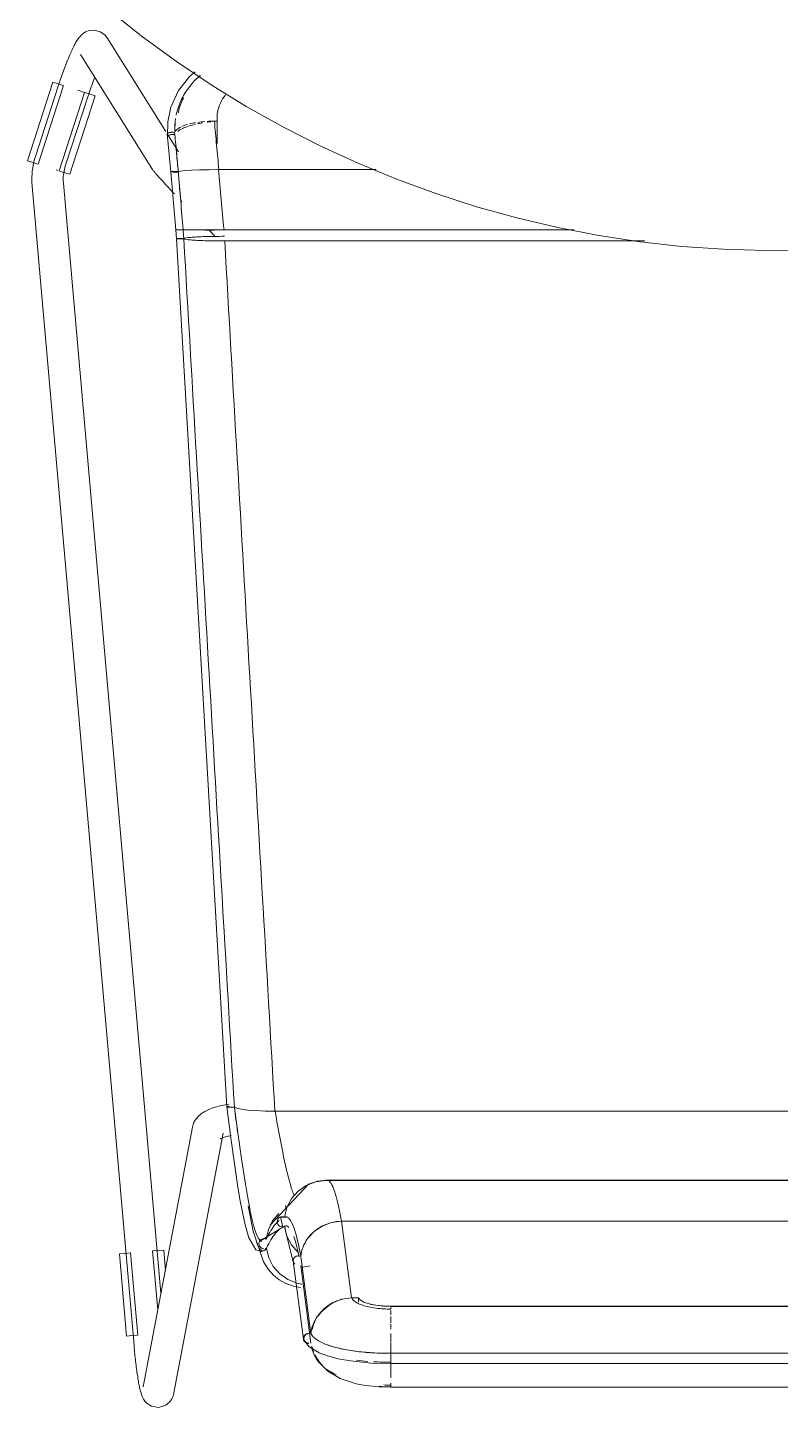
# Model space of a CAD drawing. Header units: millimetres. Extents: x 155927 to 326028, y -36033 to 97293.
# Drawn here: x 157014 to 157301, y 30617 to 31145 of the extents above; entities that cross this region are included whole.
import ezdxf

# ---------------------------------------------------------------- set-up
doc = ezdxf.new("R2010")
doc.units = ezdxf.units.MM
doc.header["$MEASUREMENT"] = 0
doc.layers.add('I-FURN', color=8, linetype='CONTINUOUS', lineweight=9)

msp = doc.modelspace()

# ---------------------------------------------------------------- linework, layer by layer
at = {"layer": 'I-FURN'}
for p, q in [((157045.09, 31151.34), (157057.62, 31141.39)), ((157034.94, 31142.68), (157034.31, 31142.16)), ((157035.85, 31143.25), (157034.94, 31142.68)), ((157037.23, 31143.77), (157035.85, 31143.25)), ((157039.21, 31143.94), (157037.23, 31143.77)), ((157041.43, 31143.35), (157039.21, 31143.94)), ((157043.17, 31142.13), (157041.43, 31143.35)), ((157031.24, 31137.56), (157031, 31137.09)), ((157031.46, 31138.02), (157031.24, 31137.56)), ((157031.69, 31138.46), (157031.46, 31138.02)), ((157031.92, 31138.89), (157031.69, 31138.46)), ((157032.15, 31139.3), (157031.92, 31138.89)), ((157032.39, 31139.7), (157032.15, 31139.3)), ((157032.63, 31140.09), (157032.39, 31139.7)), ((157032.89, 31140.48), (157032.63, 31140.09)), ((157033.16, 31140.87), (157032.89, 31140.48)), ((157033.48, 31141.27), (157033.16, 31140.87)), ((157033.85, 31141.69), (157033.48, 31141.27)), ((157034.31, 31142.16), (157033.85, 31141.69)), ((157043.17, 31142.13), (157044.06, 31141.01)), ((157066.48, 31105.22), (157044.06, 31141.01)), ((157057.62, 31141.39), (157070.54, 31131.96)), ((157029.07, 31132.67), (157028.82, 31132.05)), ((157029.32, 31133.28), (157029.07, 31132.67)), ((157029.57, 31133.88), (157029.32, 31133.28)), ((157029.82, 31134.46), (157029.57, 31133.88)), ((157030.06, 31135.02), (157029.82, 31134.46)), ((157030.3, 31135.56), (157030.06, 31135.02)), ((157030.54, 31136.09), (157030.3, 31135.56)), ((157030.77, 31136.6), (157030.54, 31136.09)), ((157031, 31137.09), (157030.77, 31136.6)), ((157033.89, 31134.64), (157061.2, 31091.05)), ((157027.05, 31127.31), (157026.79, 31126.6)), ((157027.3, 31128.02), (157027.05, 31127.31)), ((157027.55, 31128.72), (157027.3, 31128.02)), ((157027.81, 31129.41), (157027.55, 31128.72)), ((157028.06, 31130.09), (157027.81, 31129.41)), ((157028.32, 31130.75), (157028.06, 31130.09)), ((157028.57, 31131.41), (157028.32, 31130.75)), ((157028.82, 31132.05), (157028.57, 31131.41)), ((157070.54, 31131.96), (157083.83, 31123.05)), ((157077.72, 31127.97), (157075.68, 31126.33)), ((157013.69, 31094.03), (157023.38, 31124.04)), ((157025.4, 31122.48), (157016.69, 31095.67)), ((157017.73, 31092.73), (157027.42, 31122.73)), ((157023.38, 31124.04), (157025.33, 31123.41)), ((157025.33, 31123.41), (157027.3, 31122.77)), ((157025.55, 31122.94), (157025.4, 31122.48)), ((157025.79, 31123.68), (157025.55, 31122.94)), ((157026.04, 31124.42), (157025.79, 31123.68)), ((157026.29, 31125.15), (157026.04, 31124.42)), ((157026.54, 31125.88), (157026.29, 31125.15)), ((157026.79, 31126.6), (157026.54, 31125.88)), ((157037.84, 31121.85), (157037.61, 31121.17)), ((157038.08, 31122.52), (157037.84, 31121.85)), ((157038.31, 31123.19), (157038.08, 31122.52)), ((157038.55, 31123.84), (157038.31, 31123.19)), ((157038.79, 31124.49), (157038.55, 31123.84)), ((157039.02, 31125.13), (157038.79, 31124.49)), ((157039.25, 31125.75), (157039.02, 31125.13)), ((157075.68, 31126.33), (157071.35, 31120.81)), ((157077.42, 31124.67), (157073.92, 31120.1)), ((157079.75, 31126.62), (157077.42, 31124.67)), ((157083.83, 31123.05), (157097.46, 31114.67)), ((157035.49, 31120.13), (157025.8, 31090.12)), ((157028.1, 31091.96), (157036.81, 31118.77)), ((157029.84, 31088.82), (157039.53, 31118.82)), ((157035.39, 31120.16), (157032.91, 31120.96)), ((157035.61, 31120.09), (157037.58, 31119.45)), ((157036.92, 31119.1), (157036.81, 31118.77)), ((157037.15, 31119.8), (157036.92, 31119.1)), ((157037.38, 31120.48), (157037.15, 31119.8)), ((157037.61, 31121.17), (157037.38, 31120.48)), ((157037.58, 31119.45), (157039.53, 31118.82)), ((157071.35, 31120.81), (157068.45, 31114.49)), ((157073.92, 31120.1), (157072.01, 31116.41)), ((157068.45, 31114.49), (157067.23, 31108.84)), ((157097.46, 31114.67), (157111.42, 31106.85)), ((157067.23, 31108.84), (157067.14, 31103.38)), ((157085.1, 31109.17), (157086.14, 31109.17)), ((157086.09, 31110.41), (157086.09, 31100.66)), ((157111.42, 31106.85), (157125.68, 31099.59)), ((157068.44, 31089.78), (157067.02, 31104.28)), ((157071.36, 31097.42), (157067.33, 31103.87)), ((157016.69, 31095.67), (157016.36, 31094.57)), ((157125.68, 31099.59), (157140.22, 31092.91)), ((157015.64, 31093.4), (157013.69, 31094.03)), ((157015.48, 31090.09), (157015.37, 31088.96)), ((157015.63, 31091.23), (157015.48, 31090.09)), ((157015.83, 31092.35), (157015.63, 31091.23)), ((157017.61, 31092.77), (157015.64, 31093.4)), ((157016.07, 31093.47), (157015.83, 31092.35)), ((157016.36, 31094.57), (157016.07, 31093.47)), ((157025.22, 31090.31), (157024.54, 31090.53)), ((157027.89, 31089.45), (157025.92, 31090.08)), ((157027.48, 31089.36), (157027.6, 31090.01)), ((157027.6, 31090.01), (157027.74, 31090.66)), ((157027.74, 31090.66), (157027.9, 31091.3)), ((157027.9, 31091.3), (157028.09, 31091.93)), ((157028.09, 31091.93), (157028.1, 31091.96)), ((157061.2, 31091.05), (157061.41, 31090.73)), ((157061.41, 31090.73), (157061.59, 31090.47)), ((157061.59, 31090.47), (157061.77, 31090.24)), ((157061.77, 31090.24), (157061.94, 31090.02)), ((157061.94, 31090.02), (157062.12, 31089.8)), ((157069.83, 31089.88), (157069.38, 31089.87)), ((157069.39, 31089.87), (157069.84, 31089.88)), ((157070.33, 31089.89), (157069.83, 31089.88)), ((157069.84, 31089.88), (157070.33, 31089.89)), ((157070.82, 31089.89), (157070.33, 31089.89)), ((157070.33, 31089.89), (157070.83, 31089.89)), ((157071.29, 31089.88), (157070.82, 31089.89)), ((157070.83, 31089.89), (157071.3, 31089.88)), ((157072.19, 31090.07), (157071.29, 31089.88)), ((157071.3, 31089.88), (157072.18, 31090.07)), ((157072.18, 31090.07), (157073.9, 31090.25)), ((157073.92, 31090.25), (157072.19, 31090.07)), ((157073.92, 31090.25), (157076.36, 31090.4)), ((157076.4, 31090.4), (157073.92, 31090.25)), ((157079.5, 31090.52), (157076.4, 31090.4)), ((157076.4, 31090.4), (157079.43, 31090.51)), ((157079.5, 31090.51), (157082.94, 31090.59)), ((157082.93, 31090.59), (157079.5, 31090.52)), ((157086.79, 31090.62), (157083.03, 31090.59)), ((157083.03, 31090.59), (157086.67, 31090.62)), ((157146.91, 31090.62), (157086.79, 31090.62)), ((157086.79, 31090.62), (157146.91, 31090.62)), ((157140.22, 31092.91), (157155.01, 31086.82)), ((157015.31, 31087.82), (157015.29, 31086.67)), ((157015.29, 31086.67), (157015.32, 31085.53)), ((157015.37, 31088.96), (157015.31, 31087.82)), ((157015.32, 31085.53), (157015.4, 31084.39)), ((157027.29, 31086.72), (157027.3, 31087.38)), ((157027.31, 31086.06), (157027.29, 31086.72)), ((157027.3, 31087.38), (157027.33, 31088.04)), ((157027.35, 31085.4), (157027.31, 31086.06)), ((157027.33, 31088.04), (157027.4, 31088.7)), ((157064.64, 30661.05), (157027.36, 31085.4)), ((157027.4, 31088.7), (157027.48, 31089.36)), ((157029.84, 31088.82), (157027.89, 31089.45)), ((157062.12, 31089.8), (157062.31, 31089.57)), ((157062.31, 31089.57), (157062.51, 31089.33)), ((157062.51, 31089.33), (157062.73, 31089.07)), ((157062.73, 31089.07), (157062.96, 31088.81)), ((157062.96, 31088.81), (157063.2, 31088.53)), ((157063.2, 31088.53), (157063.46, 31088.23)), ((157063.46, 31088.23), (157063.73, 31087.92)), ((157063.73, 31087.92), (157064.02, 31087.6)), ((157064.02, 31087.6), (157064.32, 31087.26)), ((157064.32, 31087.26), (157064.63, 31086.91)), ((157064.63, 31086.91), (157064.96, 31086.55)), ((157064.96, 31086.55), (157065.31, 31086.17)), ((157065.31, 31086.17), (157065.66, 31085.78)), ((157065.66, 31085.78), (157066.03, 31085.38)), ((157066.03, 31085.38), (157066.41, 31084.97)), ((157066.41, 31084.97), (157066.8, 31084.54)), ((157068.51, 31089.81), (157068.44, 31089.78)), ((157068.44, 31089.78), (157068.51, 31089.76)), ((157068.45, 31089.78), (157068.52, 31089.81)), ((157070.27, 31067.58), (157068.45, 31089.78)), ((157068.51, 31089.76), (157068.45, 31089.78)), ((157068.7, 31089.84), (157068.51, 31089.81)), ((157068.51, 31089.76), (157068.7, 31089.73)), ((157068.7, 31089.73), (157068.51, 31089.76)), ((157069, 31089.86), (157068.7, 31089.84)), ((157068.7, 31089.73), (157068.99, 31089.71)), ((157068.99, 31089.71), (157068.7, 31089.73)), ((157068.71, 31089.84), (157069, 31089.86)), ((157069.38, 31089.87), (157069, 31089.86)), ((157069, 31089.86), (157069.39, 31089.87)), ((157069.37, 31089.7), (157069.82, 31089.69)), ((157069.82, 31089.69), (157069.37, 31089.7)), ((157069.82, 31089.69), (157070.31, 31089.68)), ((157070.32, 31089.68), (157069.82, 31089.69)), ((157070.31, 31089.68), (157070.81, 31089.68)), ((157070.81, 31089.68), (157070.32, 31089.68)), ((157070.81, 31089.68), (157071.28, 31089.69)), ((157071.28, 31089.69), (157070.81, 31089.68)), ((157155.01, 31086.82), (157170.03, 31081.32)), ((157015.4, 31084.39), (157015.4, 31084.35)), ((157015.4, 31084.35), (157054.35, 30641.03)), ((157066.8, 31084.54), (157067.21, 31084.11)), ((157067.21, 31084.11), (157067.62, 31083.66)), ((157067.62, 31083.66), (157068.04, 31083.21)), ((157068.04, 31083.21), (157068.47, 31082.74)), ((157068.47, 31082.74), (157068.91, 31082.27)), ((157068.91, 31082.27), (157069.36, 31081.8)), ((157069.36, 31081.8), (157069.82, 31081.31)), ((157170.03, 31081.32), (157185.27, 31076.43)), ((157072.18, 31078.83), (157072.66, 31078.32)), ((157185.27, 31076.43), (157200.68, 31072.15)), ((157200.68, 31072.15), (157216.26, 31068.49)), ((157070.34, 31067.59), (157070.27, 31067.58)), ((157070.27, 31067.58), (157070.34, 31067.58)), ((157070.28, 31067.58), (157070.34, 31067.59)), ((157070.28, 31067.58), (157070.54, 31064.22)), ((157070.34, 31067.58), (157070.28, 31067.58)), ((157070.34, 31067.59), (157070.53, 31067.59)), ((157070.53, 31067.59), (157070.34, 31067.59)), ((157070.53, 31067.58), (157070.34, 31067.58)), ((157070.34, 31067.58), (157070.53, 31067.58)), ((157070.53, 31067.59), (157070.82, 31067.59)), ((157070.82, 31067.59), (157070.53, 31067.59)), ((157070.83, 31067.58), (157070.53, 31067.58)), ((157070.53, 31067.58), (157070.82, 31067.58)), ((157070.62, 31064.25), (157070.55, 31064.22)), ((157089.83, 30732.32), (157070.55, 31064.22)), ((157070.55, 31064.22), (157070.61, 31064.2)), ((157070.61, 31064.2), (157070.8, 31064.17)), ((157070.8, 31064.28), (157070.62, 31064.25)), ((157071.1, 31064.3), (157070.8, 31064.28)), ((157070.8, 31064.17), (157071.09, 31064.15)), ((157070.82, 31067.59), (157071.2, 31067.59)), ((157071.2, 31067.59), (157070.82, 31067.59)), ((157070.82, 31067.58), (157071.21, 31067.58)), ((157071.21, 31067.58), (157070.83, 31067.58)), ((157071.09, 31064.15), (157071.47, 31064.13)), ((157071.48, 31064.32), (157071.1, 31064.3)), ((157071.2, 31067.59), (157071.66, 31067.59)), ((157071.65, 31067.59), (157071.2, 31067.59)), ((157071.66, 31067.58), (157071.21, 31067.58)), ((157071.21, 31067.58), (157071.66, 31067.58)), ((157071.47, 31064.13), (157071.93, 31064.12)), ((157071.93, 31064.33), (157071.48, 31064.32)), ((157072.14, 31067.59), (157071.65, 31067.59)), ((157071.66, 31067.59), (157072.15, 31067.59)), ((157072.15, 31067.58), (157071.66, 31067.58)), ((157071.66, 31067.58), (157072.15, 31067.58)), ((157072.42, 31064.34), (157071.93, 31064.33)), ((157071.93, 31064.12), (157072.42, 31064.11)), ((157072.64, 31067.59), (157072.14, 31067.59)), ((157072.15, 31067.59), (157072.64, 31067.59)), ((157072.65, 31067.58), (157072.15, 31067.58)), ((157072.15, 31067.58), (157072.65, 31067.58)), ((157072.92, 31064.33), (157072.42, 31064.34)), ((157072.42, 31064.11), (157072.91, 31064.12)), ((157072.64, 31067.59), (157073.11, 31067.59)), ((157073.11, 31067.59), (157072.64, 31067.59)), ((157073.12, 31067.58), (157072.65, 31067.58)), ((157072.65, 31067.58), (157073.12, 31067.58)), ((157072.91, 31064.12), (157073.38, 31064.13)), ((157073.39, 31064.32), (157072.92, 31064.33)), ((157073.11, 31067.59), (157074, 31067.61)), ((157074, 31067.61), (157073.11, 31067.59)), ((157073.38, 31064.13), (157074.27, 31063.91)), ((157074.29, 31064.53), (157073.39, 31064.32)), ((157074, 31067.61), (157075.74, 31067.62)), ((157075.74, 31067.62), (157074, 31067.61)), ((157074.01, 31067.56), (157075.76, 31067.55)), ((157075.77, 31067.55), (157074.02, 31067.56)), ((157074.27, 31063.91), (157076.02, 31063.72)), ((157076.04, 31064.73), (157074.29, 31064.53)), ((157078.25, 31067.63), (157075.74, 31067.62)), ((157075.75, 31067.62), (157078.25, 31067.63)), ((157075.76, 31067.55), (157078.26, 31067.54)), ((157078.27, 31067.54), (157075.77, 31067.55)), ((157076.02, 31063.72), (157078.52, 31063.56)), ((157078.54, 31064.89), (157076.04, 31064.73)), ((157078.25, 31067.63), (157081.38, 31067.64)), ((157081.38, 31067.64), (157078.25, 31067.63)), ((157078.52, 31063.56), (157081.65, 31063.43)), ((157081.66, 31065.01), (157078.54, 31064.89)), ((157081.38, 31067.64), (157084.95, 31067.65)), ((157084.95, 31067.65), (157081.38, 31067.64)), ((157084.95, 31067.52), (157081.39, 31067.53)), ((157081.39, 31067.53), (157084.94, 31067.52)), ((157085.21, 31065.09), (157081.66, 31065.01)), ((157082.94, 31067.64), (157085.51, 31064.97)), ((157084.95, 31067.65), (157088.74, 31067.65)), ((157088.74, 31067.65), (157084.95, 31067.65)), ((157088.89, 31065.12), (157085.21, 31065.09)), ((157088.74, 31067.65), (157222.48, 31067.65)), ((157222.48, 31067.65), (157088.74, 31067.65)), ((157216.26, 31068.49), (157231.97, 31065.45)), ((157231.97, 31065.45), (157247.78, 31063.05)), ((157081.65, 31063.43), (157085.22, 31063.36)), ((157085.22, 31063.36), (157089, 31063.33)), ((157089, 31063.33), (157249.57, 31063.33)), ((157249.57, 31063.33), (157089, 31063.33)), ((157247.78, 31063.05), (157263.68, 31061.28)), ((157263.68, 31061.28), (157279.64, 31060.15)), ((157279.64, 31060.15), (157295.63, 31059.66)), ((157295.63, 31059.66), (157311.63, 31059.81)), ((157082.44, 30731.04), (157083, 30731.3)), ((157083, 30731.3), (157083.57, 30731.53)), ((157083.57, 30731.53), (157084.16, 30731.75)), ((157084.16, 30731.75), (157084.75, 30731.96)), ((157084.75, 30731.96), (157085.35, 30732.15)), ((157085.35, 30732.15), (157085.97, 30732.33)), ((157085.97, 30732.33), (157086.6, 30732.51)), ((157086.6, 30732.51), (157087.24, 30732.67)), ((157087.24, 30732.67), (157087.9, 30732.82)), ((157087.9, 30732.82), (157088.57, 30732.96)), ((157088.57, 30732.96), (157089.25, 30733.1)), ((157089.25, 30733.1), (157089.94, 30733.22)), ((157089.83, 30732.32), (157089.9, 30732.37)), ((157089.9, 30732.37), (157089.84, 30732.31)), ((157089.84, 30732.31), (157091.39, 30720.46)), ((157089.94, 30733.22), (157090.64, 30733.34)), ((157090.37, 30732.46), (157090.08, 30732.42)), ((157090.08, 30732.42), (157090.37, 30732.46)), ((157090.1, 30732.21), (157090.4, 30732.17)), ((157090.4, 30732.17), (157090.1, 30732.21)), ((157090.75, 30732.5), (157090.37, 30732.46)), ((157090.37, 30732.46), (157090.75, 30732.5)), ((157090.4, 30732.17), (157090.79, 30732.13)), ((157090.78, 30732.13), (157090.4, 30732.17)), ((157091.24, 30732.11), (157090.78, 30732.13)), ((157090.79, 30732.13), (157091.24, 30732.11)), ((157091.24, 30732.11), (157091.73, 30732.1)), ((157091.73, 30732.1), (157091.24, 30732.11)), ((157091.73, 30732.1), (157092.23, 30732.11)), ((157092.23, 30732.11), (157091.73, 30732.1)), ((157092.23, 30732.11), (157092.7, 30732.13)), ((157092.7, 30732.13), (157092.23, 30732.11)), ((157093.6, 30731.73), (157092.7, 30732.13)), ((157092.7, 30732.13), (157093.6, 30731.73)), ((157095.34, 30731.36), (157093.6, 30731.73)), ((157093.6, 30731.73), (157095.35, 30731.36)), ((157097.81, 30731.05), (157095.35, 30731.36)), ((157095.35, 30731.36), (157097.85, 30731.05)), ((157076.9, 30725.46), (157077.27, 30726.35)), ((157077.27, 30726.35), (157077.7, 30727.14)), ((157077.7, 30727.14), (157078.19, 30727.83)), ((157078.19, 30727.83), (157078.7, 30728.43)), ((157078.7, 30728.43), (157079.22, 30728.94)), ((157079.22, 30728.94), (157079.75, 30729.4)), ((157079.75, 30729.4), (157080.28, 30729.8)), ((157080.28, 30729.8), (157080.82, 30730.16)), ((157080.82, 30730.16), (157081.36, 30730.48)), ((157081.36, 30730.48), (157081.89, 30730.77)), ((157081.89, 30730.77), (157082.44, 30731.04)), ((157100.9, 30730.81), (157097.84, 30731.05)), ((157097.85, 30731.05), (157100.95, 30730.81)), ((157104.42, 30730.66), (157100.9, 30730.81)), ((157100.95, 30730.81), (157104.48, 30730.66)), ((157108.17, 30730.6), (157104.48, 30730.66)), ((157104.48, 30730.66), (157108.25, 30730.6)), ((157108.25, 30730.6), (157491.65, 30730.6)), ((157491.73, 30730.6), (157108.25, 30730.6)), ((157076.64, 30724.47), (157057.83, 30625.18)), ((157069.62, 30622.94), (157088.43, 30722.23)), ((157076.64, 30724.47), (157076.9, 30725.46)), ((157088.25, 30720.47), (157088.55, 30720.58)), ((157088.55, 30720.58), (157088.89, 30720.68)), ((157088.89, 30720.68), (157089.25, 30720.79)), ((157089.25, 30720.79), (157089.65, 30720.9)), ((157089.65, 30720.9), (157090.07, 30721.01)), ((157090.07, 30721.01), (157090.51, 30721.11)), ((157090.51, 30721.11), (157090.98, 30721.21)), ((157090.98, 30721.21), (157091.48, 30721.31)), ((157087.21, 30720.01), (157087.24, 30720.02)), ((157087.24, 30720.02), (157087.31, 30720.06)), ((157087.31, 30720.06), (157087.4, 30720.11)), ((157087.4, 30720.11), (157087.55, 30720.19)), ((157087.55, 30720.19), (157087.75, 30720.27)), ((157087.75, 30720.27), (157087.98, 30720.37)), ((157087.98, 30720.37), (157088.25, 30720.47)), ((157091.39, 30720.46), (157092.75, 30710.53)), ((157092.75, 30710.53), (157093.93, 30702.51)), ((157093.93, 30702.51), (157094.96, 30696.19)), ((157106.38, 30686.98), (157120.98, 30702.68)), ((157117.06, 30700.09), (157114.55, 30697.21)), ((157114.56, 30697.21), (157117.07, 30700.08)), ((157120.2, 30702.26), (157117.06, 30700.09)), ((157117.07, 30700.08), (157120.2, 30702.25)), ((157119.88, 30702.08), (157124.35, 30703.81)), ((157120.2, 30702.25), (157123.77, 30703.62)), ((157123.77, 30703.62), (157120.2, 30702.26)), ((157120.98, 30702.68), (157122.91, 30703.38)), ((157127.56, 30704.1), (157123.77, 30703.62)), ((157123.77, 30703.62), (157127.56, 30704.09)), ((157124.35, 30703.81), (157128.1, 30704.25)), ((157127.56, 30704.1), (157472.34, 30704.1)), ((157472.34, 30704.1), (157127.56, 30704.1)), ((157167.01, 30704.25), (157128.1, 30704.25)), ((157471.81, 30704.25), (157167.01, 30704.25)), ((157094.96, 30696.19), (157096.77, 30687.18)), ((157097.94, 30694.4), (157099.85, 30684.74)), ((157114.55, 30697.21), (157112.8, 30693.82)), ((157112.81, 30693.82), (157114.56, 30697.21)), ((157109.73, 30691.49), (157107.32, 30688.65)), ((157107.33, 30688.65), (157109.73, 30691.49)), ((157109.32, 30689.3), (157109.13, 30688.84)), ((157109.14, 30688.84), (157109.33, 30689.3)), ((157109.62, 30689.71), (157109.32, 30689.3)), ((157109.33, 30689.3), (157109.62, 30689.71)), ((157109.62, 30689.71), (157110, 30690.02)), ((157110, 30690.02), (157109.62, 30689.71)), ((157110, 30690.02), (157110.45, 30690.22)), ((157110.45, 30690.22), (157110, 30690.02)), ((157110.1, 30690.07), (157112.98, 30690.12)), ((157110.39, 30690.21), (157111.23, 30686.31)), ((157110.94, 30690.31), (157110.45, 30690.22)), ((157110.45, 30690.22), (157110.94, 30690.3)), ((157111.44, 30690.27), (157110.94, 30690.31)), ((157110.94, 30690.3), (157111.44, 30690.26)), ((157111.91, 30690.11), (157111.44, 30690.27)), ((157111.44, 30690.26), (157111.91, 30690.1)), ((157112.8, 30693.82), (157111.91, 30690.11)), ((157096.77, 30687.18), (157098.17, 30682.18)), ((157099.85, 30684.74), (157103.84, 30673.02)), ((157102.27, 30680.79), (157111.66, 30686.5)), ((157104.9, 30681.71), (157105.69, 30685.33)), ((157105.68, 30685.33), (157104.9, 30681.72)), ((157107.32, 30688.65), (157105.68, 30685.33)), ((157105.69, 30685.33), (157107.33, 30688.65)), ((157109.07, 30688.35), (157109.14, 30688.84)), ((157109.13, 30688.84), (157109.07, 30688.35)), ((157109.14, 30687.86), (157109.07, 30688.35)), ((157109.07, 30688.35), (157109.13, 30687.86)), ((157109.13, 30687.86), (157109.32, 30687.4)), ((157109.33, 30687.4), (157109.14, 30687.86)), ((157109.32, 30687.4), (157109.62, 30687)), ((157109.62, 30687), (157109.33, 30687.4)), ((157110, 30686.68), (157109.62, 30687)), ((157109.62, 30687), (157110, 30686.68)), ((157110.45, 30686.48), (157110, 30686.68)), ((157110, 30686.68), (157110.45, 30686.48)), ((157110.94, 30686.4), (157110.45, 30686.48)), ((157110.45, 30686.48), (157110.94, 30686.4)), ((157111.44, 30686.44), (157110.94, 30686.4)), ((157110.94, 30686.4), (157111.44, 30686.44)), ((157111.91, 30686.6), (157111.44, 30686.44)), ((157111.44, 30686.44), (157111.91, 30686.6)), ((157111.91, 30686.6), (157112.8, 30682.88)), ((157112.27, 30684.75), (157111.94, 30686.62)), ((157115.23, 30673.14), (157112.27, 30684.75)), ((157123.17, 30684.63), (157120.68, 30681.89)), ((157126.28, 30686.7), (157123.17, 30684.63)), ((157129.83, 30688.02), (157126.28, 30686.7)), ((157133.6, 30688.5), (157129.83, 30688.02)), ((157137.46, 30659.22), (157133.6, 30688.5)), ((157133.6, 30688.5), (157466.31, 30688.5)), ((157466.31, 30688.5), (157133.6, 30688.5)), ((157098.17, 30682.18), (157100.94, 30677.54)), ((157102.13, 30680.42), (157102.07, 30679.93)), ((157102.07, 30679.93), (157102.15, 30679.45)), ((157102.08, 30679.93), (157102.14, 30680.42)), ((157102.15, 30679.45), (157102.08, 30679.93)), ((157102.32, 30680.88), (157102.13, 30680.42)), ((157102.14, 30680.42), (157102.32, 30680.88)), ((157102.35, 30678.99), (157102.15, 30679.45)), ((157102.15, 30679.45), (157102.34, 30678.99)), ((157102.32, 30680.88), (157102.61, 30681.28)), ((157102.6, 30681.28), (157102.32, 30680.88)), ((157102.34, 30678.99), (157102.64, 30678.6)), ((157102.65, 30678.6), (157102.35, 30678.99)), ((157102.98, 30681.6), (157102.6, 30681.28)), ((157102.61, 30681.28), (157102.99, 30681.6)), ((157102.64, 30678.6), (157103.03, 30678.29)), ((157103.03, 30678.29), (157102.65, 30678.6)), ((157103.43, 30681.81), (157102.98, 30681.6)), ((157102.99, 30681.6), (157103.44, 30681.8)), ((157103.92, 30681.9), (157103.43, 30681.81)), ((157103.44, 30681.8), (157103.93, 30681.89)), ((157104.42, 30681.87), (157103.92, 30681.9)), ((157103.93, 30681.89), (157104.42, 30681.86)), ((157104.9, 30681.72), (157104.42, 30681.87)), ((157104.42, 30681.86), (157104.9, 30681.71)), ((157112.8, 30682.88), (157114.55, 30679.49)), ((157114.55, 30679.49), (157117.06, 30676.61)), ((157048.78, 30676.04), (157050.82, 30676.22)), ((157051.54, 30644.63), (157048.78, 30676.04)), ((157050.82, 30676.22), (157052.88, 30676.41)), ((157055.77, 30645.01), (157053.01, 30676.42)), ((157061.46, 30677.16), (157063.43, 30654.68)), ((157061.58, 30677.17), (157063.64, 30677.35)), ((157063.64, 30677.35), (157065.69, 30677.53)), ((157066.38, 30669.64), (157065.69, 30677.53)), ((157100.94, 30677.54), (157103.13, 30677.01)), ((157103.49, 30678.1), (157103.03, 30678.29)), ((157103.03, 30678.29), (157103.49, 30678.1)), ((157103.13, 30677.01), (157104.04, 30677.31)), ((157103.98, 30678.02), (157103.49, 30678.1)), ((157103.49, 30678.1), (157103.98, 30678.02)), ((157104.95, 30678.23), (157104.48, 30678.07)), ((157104.48, 30678.06), (157104.95, 30678.23)), ((157104.95, 30678.23), (157105.85, 30674.6)), ((157105.85, 30674.6), (157107.59, 30671.28)), ((157115.27, 30673.92), (157115.2, 30673.45)), ((157115.2, 30673.45), (157115.27, 30672.98)), ((157119.07, 30643.44), (157115.22, 30673.22)), ((157115.46, 30674.36), (157115.27, 30673.92)), ((157115.76, 30674.74), (157115.46, 30674.36)), ((157116.14, 30675.04), (157115.76, 30674.74)), ((157116.59, 30675.24), (157116.14, 30675.04)), ((157117.08, 30675.31), (157116.59, 30675.24)), ((157117.58, 30675.28), (157117.08, 30675.31)), ((157118.05, 30675.12), (157121.89, 30645.42)), ((157103.84, 30673.02), (157105.65, 30670.2)), ((157105.65, 30670.2), (157107.64, 30667.96)), ((157107.59, 30671.28), (157110.07, 30668.45)), ((157107.64, 30667.96), (157109.81, 30666.18)), ((157110.07, 30668.45), (157113.16, 30666.28)), ((157115.27, 30672.98), (157115.46, 30672.54)), ((157115.46, 30672.54), (157115.75, 30672.15)), ((157121.91, 30641.88), (157118.07, 30671.57)), ((157118.19, 30670.79), (157121.68, 30671.48)), ((157109.81, 30666.18), (157112.08, 30664.83)), ((157112.08, 30664.83), (157115.68, 30663.54)), ((157113.16, 30666.28), (157116.67, 30664.88)), ((157115.68, 30663.54), (157117.95, 30663.25)), ((157116.67, 30664.88), (157118.41, 30664.51)), ((157118.42, 30664.51), (157116.68, 30664.88)), ((157140.17, 30659.29), (157137.46, 30659.22)), ((157140.81, 30658.43), (157140.17, 30659.29)), ((157140.17, 30658.89), (157140.17, 30657.62)), ((157142.16, 30657.64), (157140.81, 30658.43)), ((157144.15, 30656.97), (157142.16, 30657.64)), ((157146.64, 30656.46), (157144.15, 30656.97)), ((157149.49, 30656.14), (157146.64, 30656.46)), ((157152.53, 30656.03), (157149.49, 30656.14)), ((157447.38, 30656.03), (157152.53, 30656.03)), ((157152.53, 30655.97), (157447.38, 30655.97)), ((157152.53, 30652.7), (157152.53, 30654.44)), ((157152.53, 30649.65), (157152.53, 30652.12)), ((157121.14, 30647.85), (157121.46, 30645.41)), ((157152.53, 30647.29), (157152.53, 30649.13)), ((157053.58, 30644.81), (157051.54, 30644.63)), ((157055.64, 30645), (157053.58, 30644.81)), ((157119.43, 30642.94), (157121.32, 30640.56)), ((157152.53, 30642.11), (157152.53, 30645.66)), ((157152.53, 30641.91), (157152.53, 30638.1)), ((157152.53, 30638.1), (157152.53, 30641.91)), ((157054.36, 30640.87), (157054.35, 30641.03)), ((157054.43, 30640.12), (157054.36, 30640.87)), ((157054.5, 30639.37), (157054.43, 30640.12)), ((157054.57, 30638.62), (157054.5, 30639.37)), ((157054.65, 30637.87), (157054.57, 30638.62)), ((157054.72, 30637.14), (157054.65, 30637.87)), ((157054.8, 30636.4), (157054.72, 30637.14)), ((157054.88, 30635.68), (157054.8, 30636.4)), ((157121.32, 30640.56), (157125.15, 30638.25)), ((157123.46, 30637.45), (157124.79, 30635.18)), ((157125.15, 30638.25), (157128.32, 30637.06)), ((157127.86, 30641.39), (157131.29, 30640.3)), ((157128.32, 30637.06), (157132.36, 30635.98)), ((157131.29, 30640.3), (157135.73, 30639.33)), ((157135.73, 30639.33), (157139.74, 30638.74)), ((157139.74, 30638.74), (157146.3, 30638.21)), ((157146.3, 30638.21), (157152.53, 30638.13)), ((157447.38, 30638.13), (157152.53, 30638.13)), ((157152.53, 30634.17), (157152.53, 30638.02)), ((157152.53, 30638.02), (157152.53, 30637.79)), ((157152.53, 30637.79), (157152.53, 30637.46)), ((157152.53, 30637.46), (157152.53, 30637.05)), ((157152.53, 30637.05), (157152.53, 30636.57)), ((157152.53, 30636.57), (157152.53, 30636.07)), ((157054.96, 30634.96), (157054.88, 30635.68)), ((157055.05, 30634.25), (157054.96, 30634.96)), ((157055.13, 30633.55), (157055.05, 30634.25)), ((157055.22, 30632.86), (157055.13, 30633.55)), ((157055.3, 30632.19), (157055.22, 30632.86)), ((157055.39, 30631.52), (157055.3, 30632.19)), ((157055.48, 30630.87), (157055.39, 30631.52)), ((157124.79, 30635.18), (157126.46, 30633.11)), ((157126.46, 30633.11), (157128.44, 30631.27)), ((157128.44, 30631.27), (157133.15, 30628.4)), ((157132.36, 30635.98), (157137.08, 30635.11)), ((157137.08, 30635.11), (157144.97, 30634.31)), ((157144.97, 30634.31), (157152.53, 30634.17)), ((157152.53, 30636.07), (157152.53, 30635.58)), ((157152.53, 30635.58), (157152.53, 30635.13)), ((157152.53, 30635.13), (157152.53, 30634.74)), ((157152.53, 30634.74), (157152.53, 30634.43)), ((157152.53, 30634.43), (157152.53, 30634.24)), ((157152.53, 30634.41), (157152.53, 30631.39)), ((157152.53, 30631.4), (157152.53, 30634.41)), ((157152.53, 30634.24), (157152.53, 30634.17)), ((157152.53, 30634.17), (157447.38, 30634.17)), ((157152.53, 30628.65), (157152.53, 30631.23)), ((157055.57, 30630.24), (157055.48, 30630.87)), ((157055.66, 30629.62), (157055.57, 30630.24)), ((157055.75, 30629.02), (157055.66, 30629.62)), ((157055.84, 30628.43), (157055.75, 30629.02)), ((157055.94, 30627.86), (157055.84, 30628.43)), ((157056.03, 30627.31), (157055.94, 30627.86)), ((157056.12, 30626.78), (157056.03, 30627.31)), ((157056.22, 30626.26), (157056.12, 30626.78)), ((157056.31, 30625.77), (157056.22, 30626.26)), ((157056.41, 30625.29), (157056.31, 30625.77)), ((157133.15, 30628.4), (157139.3, 30626.38)), ((157139.3, 30626.38), (157142.8, 30625.73)), ((157142.8, 30625.73), (157148.01, 30625.21)), ((157152.53, 30625.15), (157152.53, 30626.62)), ((157056.5, 30624.83), (157056.41, 30625.29)), ((157056.6, 30624.39), (157056.5, 30624.83)), ((157056.7, 30623.96), (157056.6, 30624.39)), ((157056.81, 30623.55), (157056.7, 30623.96)), ((157056.91, 30623.15), (157056.81, 30623.55)), ((157057.03, 30622.75), (157056.91, 30623.15)), ((157057.15, 30622.36), (157057.03, 30622.75)), ((157057.3, 30621.95), (157057.15, 30622.36)), ((157057.46, 30621.52), (157057.3, 30621.95)), ((157057.68, 30621.05), (157057.46, 30621.52)), ((157057.98, 30620.49), (157057.68, 30621.05)), ((157058.46, 30619.78), (157057.98, 30620.49)), ((157068.06, 30619.51), (157068.81, 30620.59)), ((157068.81, 30620.59), (157069.18, 30621.39)), ((157069.18, 30621.39), (157069.4, 30622.01)), ((157069.4, 30622.01), (157069.53, 30622.53)), ((157069.53, 30622.53), (157069.62, 30622.94)), ((157148.01, 30625.21), (157152.53, 30625.13)), ((157152.53, 30625.3), (157152.53, 30625.13)), ((157152.53, 30625.13), (157447.38, 30625.13)), ((157059.32, 30618.88), (157058.46, 30619.78)), ((157060.97, 30617.84), (157059.32, 30618.88)), ((157063.73, 30617.35), (157060.97, 30617.84)), ((157066.48, 30618.19), (157063.73, 30617.35)), ((157066.48, 30618.19), (157068.06, 30619.51))]:
    msp.add_line(p, q, dxfattribs=at)
for centre, major_axis, ratio, start_param, end_param in [((157133.73, 30673.43), (15.78, 0), 0.955139, 1.579038, 2.545717), ((157133.73, 30673.43), (15.78, 0), 0.955139, 2.787556, 3.029056), ((157133.73, 30673.43), (15.78, 0), 0.955139, 2.545839, 2.787386), ((157117.17, 30673.45), (1.96, 0), 0.955139, 1.359855, 3.903556), ((157152.53, 30640.88), (0, 15.75), 0.000004, 0.290246, 0.472486), ((157152.53, 30629.41), (12.4, 0), 0.287441, 4.492176, 4.712389)]:
    msp.add_ellipse(centre, major_axis=major_axis, ratio=ratio, start_param=start_param, end_param=end_param, dxfattribs=at)
for points in [[(157078.36, 31125.49), (157078.78, 31125.9), (157079.23, 31126.29), (157079.69, 31126.67)], [(157069.9, 31105.26), (157069.85, 31106.89), (157069.94, 31108.53), (157070.18, 31110.14)], [(157070.09, 31108.34), (157069.98, 31107.46), (157069.96, 31106.56), (157069.96, 31105.66)], [(157072.44, 31106.14), (157071.81, 31105.83), (157071.41, 31105.51), (157071.08, 31105.19)], [(157074.87, 31107.11), (157074.06, 31106.84), (157073.25, 31106.56), (157072.69, 31106.26)], [(157072.86, 31107.2), (157073.45, 31107.45), (157074.11, 31107.68), (157074.84, 31107.89)], [(157077.91, 31107.95), (157076.99, 31107.74), (157076.04, 31107.51), (157075.19, 31107.26)], [(157075.51, 31108.07), (157076.25, 31108.26), (157077.06, 31108.41), (157077.89, 31108.57)], [(157080.57, 31108.49), (157079.89, 31108.37), (157079.23, 31108.24), (157078.57, 31108.1)], [(157078.74, 31108.7), (157079.59, 31108.82), (157080.47, 31108.94), (157081.38, 31109)], [(157083.68, 31108.93), (157083.2, 31108.88), (157082.73, 31108.81), (157082.27, 31108.75)], [(157082.31, 31109.07), (157083.22, 31109.13), (157084.15, 31109.16), (157085.1, 31109.17)], [(157086.79, 31090.62), (157086.49, 31093.75), (157085.9, 31100), (157085.35, 31106.14), (157085.1, 31109.17)], [(157086.14, 31109.17), (157086.1, 31109.67), (157086.08, 31110.18), (157086.09, 31110.69)], [(157071.29, 31089.88), (157071.05, 31092.4), (157070.58, 31097.44), (157070.1, 31102.39), (157069.86, 31104.83)], [(157071.26, 31089.88), (157071.03, 31092.19), (157070.81, 31094.5), (157070.58, 31096.78)], [(157071.3, 31089.88), (157071.6, 31086.17), (157072.2, 31078.74), (157072.81, 31071.31), (157073.11, 31067.59)], [(157087.71, 31079.14), (157087.36, 31082.97), (157087.02, 31086.79), (157086.67, 31090.62)], [(157088.74, 31067.65), (157088.39, 31071.48), (157088.05, 31075.31), (157087.71, 31079.14)], [(157073.38, 31064.12), (157073.34, 31064.7), (157073.25, 31065.86), (157073.16, 31067.01), (157073.11, 31067.59)], [(157073.39, 31064.32), (157073.34, 31064.87), (157073.25, 31065.95), (157073.16, 31067.03), (157073.12, 31067.58)], [(157073.38, 31064.13), (157076.6, 31008.72), (157083.04, 30897.96), (157089.48, 30787.36), (157092.7, 30732.13)], [(157098.59, 30896.84), (157095.39, 30952.3), (157092.2, 31007.8), (157089, 31063.33)], [(157108.17, 30730.6), (157104.98, 30785.96), (157101.78, 30841.38), (157098.59, 30896.84)], [(157093.9, 30722.76), (157093.51, 30725.86), (157093.11, 30728.99), (157092.72, 30732.12)], [(157128.1, 30704.25), (157127.92, 30704.25), (157127.74, 30704.2), (157127.56, 30704.09)], [(157112.47, 30693.17), (157112.41, 30693.63), (157112.36, 30694.1), (157112.3, 30694.57)], [(157118.05, 30675.12), (157117.03, 30680.62), (157114.98, 30688.68), (157112.93, 30690.65), (157111.91, 30690.1)], [(157113.54, 30686.18), (157113, 30686.75), (157112.46, 30686.89), (157111.91, 30686.6)], [(157117.42, 30674.91), (157116.76, 30678.03), (157116.1, 30680.95), (157115.45, 30682.68)], [(157137.46, 30659.22), (157136.16, 30659.18), (157133.66, 30658.82), (157130.06, 30657.41), (157126.91, 30655.22), (157124.39, 30652.38), (157122.62, 30649.04), (157122.04, 30646.66), (157121.89, 30645.42)], [(157152.53, 30654.9), (157150.63, 30654.93), (157146.9, 30655.2), (157142.1, 30656.16), (157138.78, 30657.55), (157137.83, 30658.65), (157137.7, 30659.21)], [(157144.15, 30656.92), (157146.21, 30656.37), (157148.92, 30656.09), (157151.69, 30655.99)], [(157122.35, 30646.94), (157122.67, 30648.32), (157123.17, 30649.69), (157123.87, 30650.95)], [(157127.69, 30641.46), (157126.22, 30642.03), (157123.76, 30643.3), (157122.45, 30644.7), (157122.1, 30645.43)], [(157122.98, 30638.54), (157122.72, 30639.19), (157122.56, 30639.87), (157122.42, 30640.56)], [(157143.72, 30634.94), (157142.24, 30635.05), (157140.79, 30635.2), (157139.37, 30635.38)], [(157152.53, 30634.7), (157150.31, 30634.66), (157148.11, 30634.69), (157145.93, 30634.8)], [(157152.53, 30625.22), (157150.95, 30625.21), (157149.45, 30625.29), (157148.02, 30625.43)]]:
    msp.add_open_spline(points, degree=3, dxfattribs=at)
for points, knots in [([(157070.44, 31111.41), (157070.88, 31113.52), (157071.89, 31116.6), (157073.52, 31119.37), (157074.11, 31120.24)], [0.1763318, 0.1763318, 0.1763318, 0.1763318, 0.3333333, 0.408557, 0.408557, 0.408557, 0.408557]), ([(157073.39, 31118.17), (157073.05, 31117.59), (157072.03, 31115.73), (157071.53, 31113.75), (157071.3, 31112.38)], [0.6175454, 0.6175454, 0.6175454, 0.6175454, 0.6666667, 0.7702374, 0.7702374, 0.7702374, 0.7702374]), ([(157086.14, 31109.17), (157085.93, 31111.55), (157086.56, 31115.15), (157088.49, 31118.15), (157089.25, 31119.06)], [0, 0, 0, 0, 0.3333333, 0.5, 0.5, 0.5, 0.5]), ([(157070.05, 31105.23), (157070.21, 31105.48), (157070.76, 31106.1), (157071.72, 31106.67), (157072.41, 31107)], [0.0564682, 0.0564682, 0.0564682, 0.0564682, 0.1666667, 0.3333333, 0.3333333, 0.3333333, 0.3333333]), ([(157067.07, 31104.43), (157067.09, 31104.45), (157067.13, 31104.5), (157067.24, 31104.57), (157067.43, 31104.67), (157067.75, 31104.77), (157068.15, 31104.85), (157068.5, 31104.88), (157068.88, 31104.9), (157069.32, 31104.89), (157069.68, 31104.86), (157069.86, 31104.83)], [0.5555556, 0.5555556, 0.5555556, 0.5555556, 0.5833333, 0.6180556, 0.6527778, 0.7222222, 0.7916667, 0.8263889, 0.8611111, 0.9305556, 1, 1, 1, 1]), ([(157069.96, 31104.1), (157069.74, 31104.11), (157069.25, 31104.1), (157068.5, 31104.02), (157067.83, 31103.86), (157067.4, 31103.69), (157067.25, 31103.57), (157067.21, 31103.53)], [-1, -1, -1, -1, -0.90625, -0.8125, -0.71875, -0.625, -0.5625, -0.5625, -0.5625, -0.5625]), ([(157071.79, 31083.58), (157071.93, 31081.94), (157072.37, 31076.6), (157072.81, 31071.27), (157073.12, 31067.58)], [0.2766114, 0.2766114, 0.2766114, 0.2766114, 0.5, 1, 1, 1, 1]), ([(157070.54, 31064.22), (157070.54, 31064.24), (157070.68, 31064.27), (157071.08, 31064.3), (157071.47, 31064.32), (157071.92, 31064.33), (157072.42, 31064.34), (157072.92, 31064.33), (157073.24, 31064.33), (157073.39, 31064.32)], [-0.5, -0.5, -0.5, -0.5, -0.375, -0.3125, -0.25, -0.1875, -0.125, -0.0625, 0, 0, 0, 0]), ([(157073.38, 31064.12), (157073.16, 31064.12), (157072.67, 31064.11), (157072.03, 31064.12), (157071.57, 31064.13), (157071.16, 31064.14), (157070.71, 31064.17), (157070.54, 31064.21), (157070.54, 31064.22)], [-1, -1, -1, -1, -0.90625, -0.8125, -0.765625, -0.71875, -0.625, -0.501507, -0.501507, -0.501507, -0.501507]), ([(157089, 31063.33), (157087.73, 31063.33), (157085.18, 31063.35), (157081.57, 31063.43), (157078.41, 31063.55), (157075.05, 31063.77), (157073.66, 31063.98), (157073.38, 31064.12)], [-1, -1, -1, -1, -0.833333, -0.666667, -0.5, -0.333333, 0, 0, 0, 0]), ([(157073.39, 31064.32), (157073.68, 31064.47), (157075.07, 31064.68), (157078.42, 31064.9), (157081.58, 31065.02), (157085.14, 31065.1), (157087.65, 31065.12), (157088.89, 31065.12)], [-1, -1, -1, -1, -0.6666667, -0.5, -0.3333333, -0.1666667, -0.003964, -0.003964, -0.003964, -0.003964]), ([(157103.07, 30680.83), (157102.66, 30681.03), (157101.24, 30682.63), (157098.8, 30690.93), (157095.75, 30709.36), (157093.72, 30724.58), (157092.7, 30732.13)], [0.1500589, 0.1500589, 0.1500589, 0.1500589, 0.25, 0.5, 0.75, 1, 1, 1, 1]), ([(157115.55, 30698.33), (157115.06, 30699.47), (157113.6, 30703.72), (157111.17, 30714.43), (157109.23, 30725.21), (157108.25, 30730.6)], [0.375, 0.375, 0.375, 0.375, 0.5, 0.75, 1, 1, 1, 1]), ([(157133.6, 30688.5), (157132.59, 30694.22), (157130.76, 30701.87), (157128.93, 30704.25), (157128.1, 30704.25)], [0, 0, 0, 0, 0.5, 0.9107153, 0.9107153, 0.9107153, 0.9107153]), ([(157109.78, 30688.84), (157109.32, 30688.45), (157107.69, 30686.78), (157106.07, 30684.12), (157104.9, 30681.71)], [0.3036932, 0.3036932, 0.3036932, 0.3036932, 0.5, 1, 1, 1, 1]), ([(157111.23, 30686.31), (157110.3, 30685.85), (157108.2, 30684.06), (157106.11, 30680.63), (157104.95, 30678.23)], [0.0974617, 0.0974617, 0.0974617, 0.0974617, 0.5, 1, 1, 1, 1]), ([(157104.95, 30678.23), (157103.93, 30676.67), (157102.67, 30676.9), (157101.41, 30679.81), (157101.18, 30680.44)], [0, 0, 0, 0, 0.25, 0.3070827, 0.3070827, 0.3070827, 0.3070827]), ([(157124.73, 30652.3), (157126.16, 30654.35), (157129.1, 30656.86), (157132.68, 30658.42), (157133.92, 30658.67)], [-0.6666667, -0.6666667, -0.6666667, -0.6666667, -0.3333333, -0.1666667, -0.1666667, -0.1666667, -0.1666667]), ([(157121.04, 30645.6), (157120.9, 30645.6), (157120.67, 30645.57), (157120.38, 30645.48), (157120.11, 30645.38), (157119.8, 30645.18), (157119.48, 30644.87), (157119.24, 30644.5), (157119.11, 30644.14), (157119.06, 30643.83), (157119.06, 30643.56), (157119.09, 30643.3), (157119.16, 30643.05), (157119.28, 30642.8), (157119.47, 30642.5), (157119.79, 30642.19), (157120.19, 30641.97), (157120.54, 30641.88), (157120.81, 30641.84), (157120.97, 30641.83), (157121.04, 30641.83)], [0.1111111, 0.1111111, 0.1111111, 0.1111111, 0.1666667, 0.1944444, 0.2222222, 0.2777778, 0.3333333, 0.3888889, 0.4444444, 0.4791667, 0.5138889, 0.5486111, 0.5833333, 0.6180556, 0.6527778, 0.7222222, 0.7916667, 0.8263889, 0.8611111, 0.8888889, 0.8888889, 0.8888889, 0.8888889]), ([(157121.13, 30641.85), (157120.97, 30641.85), (157120.68, 30641.89), (157120.29, 30642.04), (157119.88, 30642.3), (157119.42, 30642.82), (157119.17, 30643.68), (157119.4, 30644.47), (157119.8, 30645), (157120.18, 30645.32), (157120.48, 30645.46), (157120.64, 30645.51)], [-0.875, -0.875, -0.875, -0.875, -0.8125, -0.765625, -0.71875, -0.625, -0.5, -0.375, -0.3125, -0.25, -0.1875, -0.1875, -0.1875, -0.1875]), ([(157122.12, 30640.67), (157122.28, 30639.93), (157122.85, 30638.06), (157124.39, 30635.23), (157126.07, 30633.4), (157127.02, 30632.62)], [0.0634811, 0.0634811, 0.0634811, 0.0634811, 0.1666667, 0.3333333, 0.5, 0.5, 0.5, 0.5]), ([(157152.53, 30638.1), (157150.18, 30638.06), (157145.53, 30638.13), (157138.68, 30638.76), (157132.57, 30639.85), (157129.35, 30640.86), (157127.86, 30641.4)], [0.0000052, 0.0000052, 0.0000052, 0.0000052, 0.1666667, 0.3333333, 0.5, 0.6602535, 0.6602535, 0.6602535, 0.6602535]), ([(157127.82, 30632), (157128.55, 30631.47), (157129.8, 30630.75), (157131.13, 30630.12), (157131.65, 30629.92)], [0.5455526, 0.5455526, 0.5455526, 0.5455526, 0.6666667, 0.739481, 0.739481, 0.739481, 0.739481])]:
    msp.add_open_spline(points, degree=3, knots=knots, dxfattribs=at)

doc.saveas('drawing.dxf')
